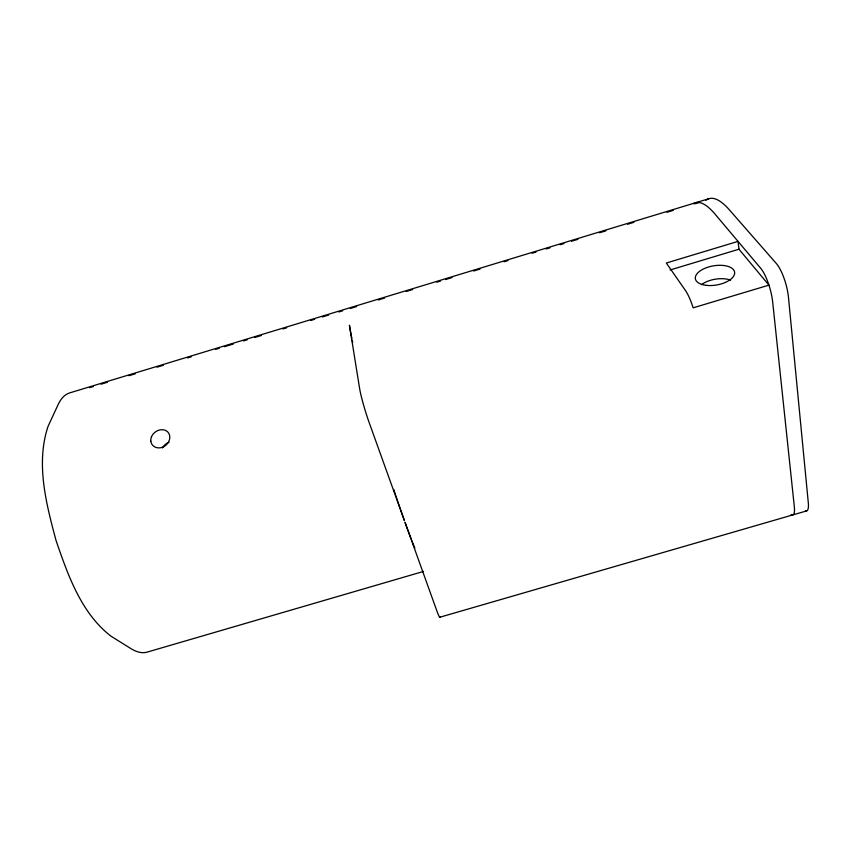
<?xml version="1.0" encoding="UTF-8"?>
<svg xmlns="http://www.w3.org/2000/svg" width="851" height="851" viewBox="0 0 851 851"><rect width="100%" height="100%" fill="white"/><g stroke="black" fill="none" stroke-linecap="round" stroke-linejoin="round"><path stroke-width="1.28" d="M708.862 198.719L69.878 392.843C64.08 394.534 60.261 399.8 57.9 405.076L48.06 426.351C35.614 463.561 46.262 503.994 56.07 540.598C67.942 575.063 81.079 613.028 110.928 636.144L130.841 648.568C135.703 651.632 141.787 653.855 147.5 652.015L423.553 571.415M89.589 387.673L93.408 386.514M101.035 384.195L107.396 382.269M129.012 375.695L135.373 373.77M156.988 367.196L163.349 365.27M187.507 357.931L191.326 356.771M215.484 349.431L219.303 348.272M224.387 346.729L233.291 344.027M243.46 340.932L247.279 339.772M254.906 337.453L261.268 335.528M282.883 328.954L286.702 327.795M310.86 320.455L314.679 319.295M322.306 316.987L328.667 315.051M338.836 311.955L342.655 310.806M350.282 308.488L356.643 306.551M378.259 299.988L384.62 298.052M406.235 291.489L412.597 289.553M436.754 282.213L440.573 281.053M445.658 279.511L452.019 277.586M473.635 271.012L479.996 269.086M504.154 261.746L507.973 260.587M532.13 253.247L535.949 252.087M546.119 248.992L549.937 247.832M560.107 244.748L563.926 243.588M571.553 241.269L577.914 239.333M599.529 232.77L605.891 230.844M627.506 224.27L633.867 222.345M666.929 212.303L673.29 210.367M694.788 203.836L698.437 202.729M670.077 269.98L738.976 249.215L768.932 285.138L693.15 307.828A25.466 5.234 73.8 0 0 685.629 290.765L666.322 263.023L738.03 241.386L738.976 249.215M439.871 617.22L806.642 510.898M705.958 200.304A138.904 34.444 73.5 0 1 728.86 209.261L776.357 263.523A25.562 7.287 74 0 1 788.462 297.254L808.301 502.771A22.849 5.659 71.3 0 1 805.493 510.802M791.122 514.451A22.828 5.383 71.4 0 0 794.334 506.824L772.676 301.977A25.541 6.936 74 0 0 760.666 268.235L714.585 213.59A138.83 32.764 73.5 0 0 693.469 203.719M151.51 436.712A10.063 8.212 -35.8 0 1 157.244 430.84L157.52 430.712A10.042 8.021 -34.8 0 1 160.445 429.829L160.743 429.787A10.063 8.212 -35.8 0 1 167.647 431.861A10.052 8.372 -36.9 0 1 169.604 435.542A10.063 8.531 -38 0 1 169.402 439.797L169.317 440.084A10.063 8.68 -39.3 0 1 165.413 445.584L165.158 445.775A10.021 8.787 -40.6 0 1 158.222 447.86L157.999 447.839A10.063 8.68 -39.3 0 1 152.542 445.126L152.382 444.913A10.063 8.531 -38 0 1 150.829 441.201M150.85 441.18A10.052 8.372 -36.9 0 1 151.531 436.712M414.852 548.108A136.862 9.701 73.4 0 1 412.756 542.917M412.395 542.002A136.862 9.701 73.4 0 1 411.661 540.13M411.288 539.172A136.862 9.701 73.4 0 1 405.757 524.376L405.033 522.344L436.754 610.592A22.488 1.596 74 0 0 440.063 616.592M400.608 509.792A136.862 9.701 73.4 0 0 403.225 517.28L404.448 520.716L369.153 422.543A25.126 2.042 73.3 0 1 359.643 388.673L349.421 325.199L349.633 326.507A136.862 9.701 73.4 0 0 350.963 333.847M400.268 508.824A136.862 9.701 73.4 0 1 396.545 497.867M396.204 496.835A136.862 9.701 73.4 0 1 395.513 494.771M395.172 493.729A136.862 9.701 73.4 0 1 393.779 489.516M352.686 342.336A136.862 9.701 73.4 0 1 352.271 340.347M351.867 338.421A136.862 9.701 73.4 0 1 351.133 334.73M169.03 442.275A9.84 7.989 -35.5 0 0 162.966 447.169A9.818 8.138 -36.5 0 0 162.552 447.956M701.596 284.564A19.754 9.797 -9.5 0 1 730.647 280.149M706.213 285.34A19.903 9.701 -9.7 0 0 734.636 272.288A19.903 9.701 -9.7 0 0 704.096 268.661A19.903 9.701 -9.7 0 0 706.213 285.34"/></g></svg>
